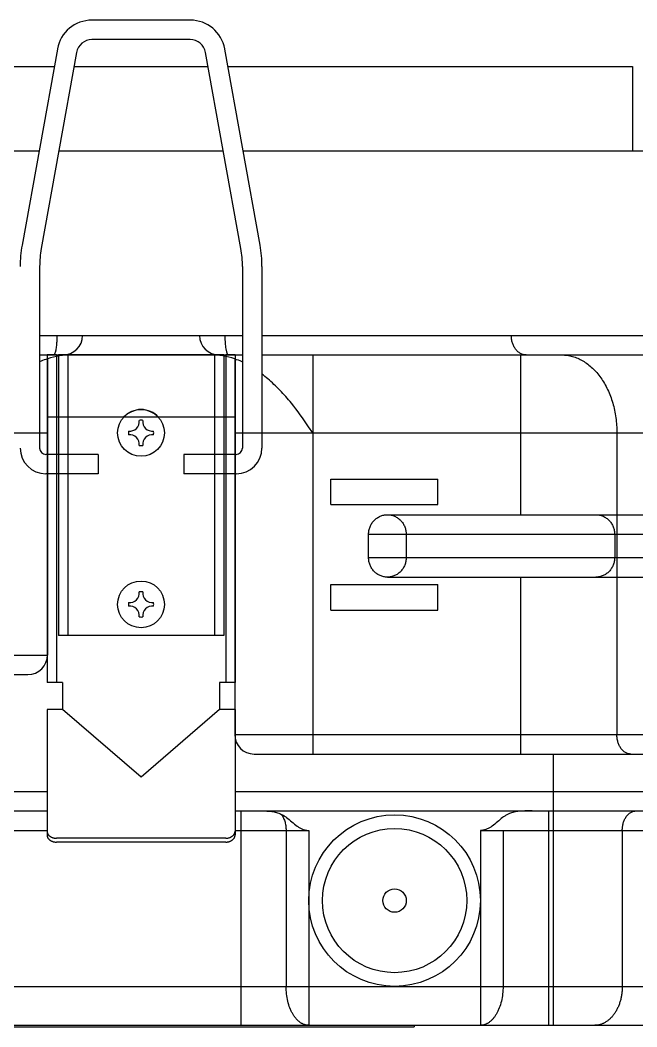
# Model space of a CAD drawing. Header units: millimetres. Extents: x -139278 to 641613, y -260926 to 217780.
# Drawn here: x 47759.3 to 47917.7, y 13265.7 to 13524.3 of the extents above; entities that cross this region are included whole.
import ezdxf

# ---------------------------------------------------------------- set-up
doc = ezdxf.new("R2010")
doc.units = ezdxf.units.MM

msp = doc.modelspace()

# ---------------------------------------------------------------- linework, layer by layer
for p, q in [((47802.998, 13524.319), (47777.766, 13524.319)), ((47802.998, 13519.313), (47777.766, 13519.313)), ((47768.897, 13516.903), (47759.833, 13466.515)), ((47820.931, 13466.515), (47811.867, 13516.903)), ((47773.824, 13516.017), (47764.76, 13465.628)), ((47816.003, 13465.628), (47806.94, 13516.017)), ((47664.223, 13512.395), (47768.086, 13512.395)), ((47773.173, 13512.395), (47807.591, 13512.395)), ((47812.678, 13512.395), (47916.541, 13512.395)), ((47916.541, 13512.395), (47916.541, 13490.768)), ((47664.223, 13490.768), (47764.196, 13490.768)), ((47769.282, 13490.768), (47811.481, 13490.768)), ((47816.568, 13490.768), (47916.541, 13490.768)), ((47916.541, 13490.768), (48006.054, 13490.768)), ((47764.349, 13461.02), (47764.349, 13414.372)), ((47816.415, 13461.02), (47816.415, 13414.372)), ((47821.421, 13461.02), (47821.421, 13414.372)), ((47764.349, 13443.308), (47816.415, 13443.308)), ((47768.713, 13441.374), (47768.687, 13441.052)), ((47768.734, 13441.696), (47768.713, 13441.374)), ((47768.75, 13442.018), (47768.734, 13441.696)), ((47768.772, 13442.663), (47768.75, 13442.018)), ((47768.779, 13443.308), (47768.772, 13442.663)), ((47811.987, 13442.923), (47811.984, 13443.308)), ((47811.994, 13442.538), (47811.987, 13442.923)), ((47812.008, 13442.153), (47811.994, 13442.538)), ((47812.026, 13441.768), (47812.008, 13442.153)), ((47812.051, 13441.383), (47812.026, 13441.768)), ((47812.081, 13440.999), (47812.051, 13441.383)), ((47821.421, 13443.308), (48016.066, 13443.308)), ((47885.438, 13443.063), (47885.433, 13443.308)), ((47885.451, 13442.817), (47885.438, 13443.063)), ((47885.474, 13442.574), (47885.451, 13442.817)), ((47885.506, 13442.331), (47885.474, 13442.574)), ((47885.546, 13442.092), (47885.506, 13442.331)), ((47885.596, 13441.855), (47885.546, 13442.092)), ((47885.654, 13441.622), (47885.596, 13441.855)), ((47885.72, 13441.392), (47885.654, 13441.622)), ((47885.795, 13441.168), (47885.72, 13441.392)), ((47768.278, 13438.755), (47768.236, 13438.65)), ((47768.347, 13438.959), (47768.278, 13438.755)), ((47768.399, 13439.148), (47768.347, 13438.959)), ((47768.44, 13439.321), (47768.399, 13439.148)), ((47768.476, 13439.488), (47768.44, 13439.321)), ((47768.527, 13439.759), (47768.476, 13439.488)), ((47768.579, 13440.09), (47768.527, 13439.759)), ((47768.621, 13440.41), (47768.579, 13440.09)), ((47768.657, 13440.731), (47768.621, 13440.41)), ((47768.687, 13441.052), (47768.657, 13440.731)), ((47812.119, 13440.616), (47812.081, 13440.999)), ((47812.165, 13440.233), (47812.119, 13440.616)), ((47812.221, 13439.852), (47812.165, 13440.233)), ((47812.291, 13439.473), (47812.221, 13439.852)), ((47812.312, 13439.371), (47812.291, 13439.473)), ((47812.362, 13439.158), (47812.312, 13439.371)), ((47812.419, 13438.953), (47812.362, 13439.158)), ((47812.455, 13438.841), (47812.419, 13438.953)), ((47812.501, 13438.715), (47812.455, 13438.841)), ((47812.56, 13438.579), (47812.501, 13438.715)), ((47885.879, 13440.948), (47885.795, 13441.168)), ((47885.97, 13440.734), (47885.879, 13440.948)), ((47886.069, 13440.527), (47885.97, 13440.734)), ((47886.176, 13440.326), (47886.069, 13440.527)), ((47886.289, 13440.132), (47886.176, 13440.326)), ((47886.41, 13439.946), (47886.289, 13440.132)), ((47886.538, 13439.768), (47886.41, 13439.946)), ((47886.672, 13439.599), (47886.538, 13439.768)), ((47886.812, 13439.438), (47886.672, 13439.599)), ((47886.958, 13439.287), (47886.812, 13439.438)), ((47887.11, 13439.146), (47886.958, 13439.287)), ((47887.266, 13439.014), (47887.11, 13439.146)), ((47887.427, 13438.893), (47887.266, 13439.014)), ((47887.592, 13438.783), (47887.427, 13438.893)), ((47887.762, 13438.683), (47887.592, 13438.783)), ((47887.934, 13438.594), (47887.762, 13438.683)), ((47764.349, 13438.302), (47816.415, 13438.302)), ((47764.72, 13436.704), (47764.349, 13436.541)), ((47765.056, 13436.843), (47764.72, 13436.704)), ((47765.491, 13437.013), (47765.056, 13436.843)), ((47765.937, 13437.175), (47765.491, 13437.013)), ((47766.352, 13437.315), (47765.937, 13437.175)), ((47768.655, 13438.302), (47766.251, 13438.302)), ((47766.251, 13438.302), (47766.251, 13354.196)), ((47766.352, 13437.315), (47766.352, 13361.205)), ((47767.963, 13438.307), (47767.922, 13438.302)), ((47768.001, 13438.323), (47767.963, 13438.307)), ((47768.037, 13438.347), (47768.001, 13438.323)), ((47768.071, 13438.378), (47768.037, 13438.347)), ((47768.103, 13438.414), (47768.071, 13438.378)), ((47768.133, 13438.456), (47768.103, 13438.414)), ((47768.188, 13438.549), (47768.133, 13438.456)), ((47768.236, 13438.65), (47768.188, 13438.549)), ((47768.655, 13438.302), (47768.655, 13422.282)), ((47811.609, 13438.302), (47769.155, 13438.302)), ((47769.155, 13438.302), (47769.155, 13422.282)), ((47771.558, 13438.302), (47771.558, 13422.282)), ((47809.206, 13438.302), (47809.206, 13422.282)), ((47811.609, 13438.302), (47811.609, 13422.282)), ((47812.109, 13438.302), (47812.109, 13422.282)), ((47814.512, 13438.302), (47812.109, 13438.302)), ((47812.596, 13438.512), (47812.56, 13438.579)), ((47812.636, 13438.448), (47812.596, 13438.512)), ((47812.68, 13438.391), (47812.636, 13438.448)), ((47812.729, 13438.345), (47812.68, 13438.391)), ((47812.756, 13438.327), (47812.729, 13438.345)), ((47812.783, 13438.314), (47812.756, 13438.327)), ((47812.812, 13438.305), (47812.783, 13438.314)), ((47812.842, 13438.302), (47812.812, 13438.305)), ((47814.412, 13437.315), (47814.412, 13340.779)), ((47814.412, 13437.315), (47814.827, 13437.175)), ((47814.512, 13438.302), (47814.512, 13354.196)), ((47814.827, 13437.175), (47815.272, 13437.013)), ((47815.272, 13437.013), (47815.708, 13436.843)), ((47815.708, 13436.843), (47816.044, 13436.704)), ((47816.044, 13436.704), (47816.415, 13436.541)), ((47821.421, 13438.302), (48028.682, 13438.302)), ((47834.437, 13438.302), (47834.437, 13335.773)), ((47887.754, 13438.302), (47887.754, 13397.25)), ((47888.11, 13438.517), (47887.934, 13438.594)), ((47888.289, 13438.452), (47888.11, 13438.517)), ((47888.469, 13438.398), (47888.289, 13438.452)), ((47888.652, 13438.356), (47888.469, 13438.398)), ((47888.835, 13438.326), (47888.652, 13438.356)), ((47889.02, 13438.308), (47888.835, 13438.326)), ((47889.205, 13438.302), (47889.02, 13438.308)), ((47898.374, 13438.302), (47898.721, 13438.296)), ((47898.721, 13438.296), (47899.068, 13438.278)), ((47899.068, 13438.278), (47899.415, 13438.248)), ((47899.415, 13438.248), (47899.762, 13438.205)), ((47899.762, 13438.205), (47900.107, 13438.151)), ((47900.107, 13438.151), (47900.451, 13438.085)), ((47900.451, 13438.085), (47900.794, 13438.007)), ((47900.794, 13438.007), (47901.136, 13437.917)), ((47901.136, 13437.917), (47901.476, 13437.815)), ((47901.476, 13437.815), (47901.814, 13437.702)), ((47901.814, 13437.702), (47902.15, 13437.576)), ((47902.15, 13437.576), (47902.484, 13437.44)), ((47902.484, 13437.44), (47902.815, 13437.291)), ((47902.815, 13437.291), (47903.144, 13437.131)), ((47903.144, 13437.131), (47903.47, 13436.96)), ((47903.47, 13436.96), (47903.792, 13436.778)), ((47903.792, 13436.778), (47904.112, 13436.584)), ((47904.112, 13436.584), (47904.428, 13436.379)), ((47904.428, 13436.379), (47904.74, 13436.164)), ((47904.74, 13436.164), (47905.049, 13435.937)), ((47905.049, 13435.937), (47905.353, 13435.7)), ((47905.353, 13435.7), (47905.653, 13435.453)), ((47905.653, 13435.453), (47905.949, 13435.195)), ((47905.949, 13435.195), (47906.24, 13434.927)), ((47906.24, 13434.927), (47906.527, 13434.649)), ((47906.527, 13434.649), (47906.809, 13434.361)), ((47906.809, 13434.361), (47907.085, 13434.063)), ((47907.085, 13434.063), (47907.357, 13433.756)), ((47907.357, 13433.756), (47907.623, 13433.44)), ((47821.797, 13433.088), (47821.421, 13433.387)), ((47822.177, 13432.78), (47821.797, 13433.088)), ((47822.559, 13432.464), (47822.177, 13432.78)), ((47822.943, 13432.138), (47822.559, 13432.464)), ((47823.328, 13431.804), (47822.943, 13432.138)), ((47823.715, 13431.461), (47823.328, 13431.804)), ((47824.101, 13431.11), (47823.715, 13431.461)), ((47824.488, 13430.75), (47824.101, 13431.11)), ((47907.623, 13433.44), (47907.883, 13433.114)), ((47907.883, 13433.114), (47908.137, 13432.78)), ((47908.137, 13432.78), (47908.386, 13432.437)), ((47908.386, 13432.437), (47908.629, 13432.085)), ((47908.629, 13432.085), (47908.865, 13431.725)), ((47908.865, 13431.725), (47909.096, 13431.357)), ((47909.096, 13431.357), (47909.319, 13430.98)), ((47909.319, 13430.98), (47909.537, 13430.597)), ((47824.875, 13430.383), (47824.488, 13430.75)), ((47825.26, 13430.008), (47824.875, 13430.383)), ((47825.644, 13429.625), (47825.26, 13430.008)), ((47826.026, 13429.235), (47825.644, 13429.625)), ((47826.407, 13428.837), (47826.026, 13429.235)), ((47826.784, 13428.433), (47826.407, 13428.837)), ((47827.159, 13428.023), (47826.784, 13428.433)), ((47909.537, 13430.597), (47909.747, 13430.206)), ((47909.747, 13430.206), (47909.951, 13429.807)), ((47909.951, 13429.807), (47910.147, 13429.402)), ((47910.147, 13429.402), (47910.337, 13428.99)), ((47910.337, 13428.99), (47910.519, 13428.572)), ((47910.519, 13428.572), (47910.694, 13428.147)), ((47827.531, 13427.606), (47827.159, 13428.023)), ((47827.9, 13427.184), (47827.531, 13427.606)), ((47828.266, 13426.756), (47827.9, 13427.184)), ((47828.628, 13426.323), (47828.266, 13426.756)), ((47828.986, 13425.885), (47828.628, 13426.323)), ((47829.564, 13425.16), (47828.986, 13425.885)), ((47910.694, 13428.147), (47910.862, 13427.716)), ((47910.862, 13427.716), (47911.022, 13427.28)), ((47911.022, 13427.28), (47911.174, 13426.838)), ((47911.174, 13426.838), (47911.319, 13426.392)), ((47911.319, 13426.392), (47911.456, 13425.94)), ((47911.456, 13425.94), (47911.585, 13425.484)), ((47830.133, 13424.423), (47829.564, 13425.16)), ((47830.693, 13423.677), (47830.133, 13424.423)), ((47831.245, 13422.921), (47830.693, 13423.677)), ((47911.585, 13425.484), (47911.706, 13425.023)), ((47911.706, 13425.023), (47911.819, 13424.558)), ((47911.819, 13424.558), (47911.924, 13424.09)), ((47911.924, 13424.09), (47912.021, 13423.618)), ((47912.021, 13423.618), (47912.109, 13423.142)), ((47814.512, 13422.282), (47766.251, 13422.282)), ((47768.655, 13422.282), (47768.655, 13354.196)), ((47769.155, 13422.282), (47769.155, 13366.211)), ((47771.558, 13422.282), (47771.558, 13366.211)), ((47809.206, 13422.282), (47809.206, 13366.211)), ((47811.609, 13422.282), (47811.609, 13366.211)), ((47812.109, 13422.282), (47812.109, 13354.196)), ((47831.789, 13422.159), (47831.245, 13422.921)), ((47832.327, 13421.39), (47831.789, 13422.159)), ((47832.86, 13420.616), (47832.327, 13421.39)), ((47833.388, 13419.838), (47832.86, 13420.616)), ((47912.109, 13423.142), (47912.19, 13422.664)), ((47912.19, 13422.664), (47912.262, 13422.183)), ((47912.262, 13422.183), (47912.325, 13421.7)), ((47912.325, 13421.7), (47912.38, 13421.215)), ((47912.38, 13421.215), (47912.427, 13420.728)), ((47912.427, 13420.728), (47912.465, 13420.239)), ((47552.081, 13418.277), (47766.352, 13418.277)), ((47814.412, 13418.277), (48028.682, 13418.277)), ((47834.437, 13418.277), (47833.388, 13419.838)), ((47912.465, 13420.239), (47912.495, 13419.75)), ((47912.495, 13419.75), (47912.517, 13419.259)), ((47912.517, 13419.259), (47912.529, 13418.768)), ((47912.529, 13418.768), (47912.534, 13418.277)), ((47912.534, 13418.277), (47912.534, 13340.779)), ((47766.251, 13412.77), (47765.951, 13412.77)), ((47779.368, 13412.77), (47766.251, 13412.77)), ((47779.368, 13412.77), (47779.368, 13407.763)), ((47814.512, 13412.77), (47801.396, 13412.77)), ((47801.396, 13412.77), (47801.396, 13407.763)), ((47814.813, 13412.77), (47814.512, 13412.77)), ((47766.251, 13407.763), (47765.951, 13407.763)), ((47779.368, 13407.763), (47766.251, 13407.763)), ((47814.512, 13407.763), (47801.396, 13407.763)), ((47814.813, 13407.763), (47814.512, 13407.763)), ((47839.096, 13406.432), (47866.559, 13406.432)), ((47839.096, 13399.86), (47839.096, 13406.432)), ((47866.559, 13399.86), (47866.559, 13406.432)), ((47839.096, 13399.86), (47866.559, 13399.86)), ((47849.359, 13394.604), (47849.476, 13394.818)), ((47849.476, 13394.818), (47849.603, 13395.025)), ((47849.603, 13395.025), (47849.739, 13395.226)), ((47849.739, 13395.226), (47849.885, 13395.42)), ((47849.885, 13395.42), (47850.04, 13395.606)), ((47850.04, 13395.606), (47850.203, 13395.784)), ((47850.203, 13395.784), (47850.375, 13395.953)), ((47850.375, 13395.953), (47850.554, 13396.114)), ((47850.554, 13396.114), (47850.741, 13396.265)), ((47850.741, 13396.265), (47850.934, 13396.406)), ((47850.934, 13396.406), (47851.135, 13396.538)), ((47851.135, 13396.538), (47851.341, 13396.659)), ((47851.341, 13396.659), (47851.552, 13396.769)), ((47851.552, 13396.769), (47851.769, 13396.869)), ((47851.769, 13396.869), (47851.99, 13396.957)), ((47851.99, 13396.957), (47852.215, 13397.035)), ((47852.215, 13397.035), (47852.443, 13397.1)), ((47852.443, 13397.1), (47852.674, 13397.154)), ((47852.674, 13397.154), (47852.908, 13397.196)), ((47852.908, 13397.196), (47853.143, 13397.226)), ((47852.954, 13397.25), (48082.188, 13397.25)), ((47853.143, 13397.226), (47853.379, 13397.244)), ((47853.379, 13397.244), (47853.616, 13397.25)), ((47853.616, 13397.25), (47853.853, 13397.244)), ((47853.853, 13397.244), (47854.089, 13397.226)), ((47854.089, 13397.226), (47854.324, 13397.196)), ((47854.324, 13397.196), (47854.557, 13397.154)), ((47854.557, 13397.154), (47854.789, 13397.1)), ((47854.789, 13397.1), (47855.017, 13397.035)), ((47855.017, 13397.035), (47855.242, 13396.957)), ((47855.242, 13396.957), (47855.463, 13396.869)), ((47855.463, 13396.869), (47855.679, 13396.769)), ((47855.679, 13396.769), (47855.891, 13396.659)), ((47855.891, 13396.659), (47856.097, 13396.538)), ((47856.097, 13396.538), (47856.297, 13396.406)), ((47856.297, 13396.406), (47856.491, 13396.265)), ((47856.491, 13396.265), (47856.678, 13396.114)), ((47856.678, 13396.114), (47856.857, 13395.953)), ((47856.857, 13395.953), (47857.029, 13395.784)), ((47857.029, 13395.784), (47857.192, 13395.606)), ((47857.192, 13395.606), (47857.347, 13395.42)), ((47857.347, 13395.42), (47857.492, 13395.226)), ((47857.492, 13395.226), (47857.629, 13395.025)), ((47857.629, 13395.025), (47857.756, 13394.818)), ((47857.756, 13394.818), (47857.872, 13394.604)), ((47907.135, 13397.25), (47907.371, 13397.244)), ((47907.371, 13397.244), (47907.608, 13397.226)), ((47907.608, 13397.226), (47907.843, 13397.196)), ((47907.843, 13397.196), (47908.076, 13397.154)), ((47908.076, 13397.154), (47908.307, 13397.1)), ((47908.307, 13397.1), (47908.536, 13397.035)), ((47908.536, 13397.035), (47908.761, 13396.957)), ((47908.761, 13396.957), (47908.982, 13396.869)), ((47908.982, 13396.869), (47909.198, 13396.769)), ((47909.198, 13396.769), (47909.41, 13396.659)), ((47909.41, 13396.659), (47909.616, 13396.538)), ((47909.616, 13396.538), (47909.816, 13396.406)), ((47909.816, 13396.406), (47910.01, 13396.265)), ((47910.01, 13396.265), (47910.196, 13396.114)), ((47910.196, 13396.114), (47910.376, 13395.953)), ((47910.376, 13395.953), (47910.547, 13395.784)), ((47910.547, 13395.784), (47910.711, 13395.606)), ((47910.711, 13395.606), (47910.865, 13395.42)), ((47910.865, 13395.42), (47911.011, 13395.226)), ((47911.011, 13395.226), (47911.148, 13395.025)), ((47911.148, 13395.025), (47911.274, 13394.818)), ((47911.274, 13394.818), (47911.391, 13394.604)), ((47848.789, 13392.244), (47848.795, 13392.489)), ((47848.789, 13392.244), (48087.194, 13392.244)), ((47848.789, 13386.236), (47848.789, 13392.244)), ((47848.795, 13392.489), (47848.813, 13392.734)), ((47848.813, 13392.734), (47848.842, 13392.978)), ((47848.842, 13392.978), (47848.882, 13393.22)), ((47848.882, 13393.22), (47848.934, 13393.46)), ((47848.934, 13393.46), (47848.997, 13393.697)), ((47848.997, 13393.697), (47849.072, 13393.93)), ((47849.072, 13393.93), (47849.157, 13394.16)), ((47849.157, 13394.16), (47849.253, 13394.384)), ((47849.253, 13394.384), (47849.359, 13394.604)), ((47857.872, 13394.604), (47857.979, 13394.384)), ((47857.979, 13394.384), (47858.075, 13394.16)), ((47858.075, 13394.16), (47858.16, 13393.93)), ((47858.16, 13393.93), (47858.234, 13393.697)), ((47858.234, 13393.697), (47858.298, 13393.46)), ((47858.298, 13393.46), (47858.349, 13393.22)), ((47858.349, 13393.22), (47858.39, 13392.978)), ((47858.39, 13392.978), (47858.419, 13392.734)), ((47858.419, 13392.734), (47858.436, 13392.489)), ((47858.436, 13392.489), (47858.442, 13392.244)), ((47858.442, 13392.244), (47858.442, 13386.236)), ((47911.391, 13394.604), (47911.498, 13394.384)), ((47911.498, 13394.384), (47911.594, 13394.16)), ((47911.594, 13394.16), (47911.679, 13393.93)), ((47911.679, 13393.93), (47911.753, 13393.697)), ((47911.753, 13393.697), (47911.816, 13393.46)), ((47911.816, 13393.46), (47911.868, 13393.22)), ((47911.868, 13393.22), (47911.909, 13392.978)), ((47911.909, 13392.978), (47911.938, 13392.734)), ((47911.938, 13392.734), (47911.955, 13392.489)), ((47911.955, 13392.489), (47911.961, 13392.244)), ((47911.961, 13392.244), (47911.961, 13386.236)), ((47848.789, 13386.236), (48087.194, 13386.236)), ((47848.795, 13385.991), (47848.789, 13386.236)), ((47848.813, 13385.745), (47848.795, 13385.991)), ((47848.842, 13385.502), (47848.813, 13385.745)), ((47848.882, 13385.26), (47848.842, 13385.502)), ((47848.934, 13385.02), (47848.882, 13385.26)), ((47848.997, 13384.783), (47848.934, 13385.02)), ((47849.072, 13384.55), (47848.997, 13384.783)), ((47849.157, 13384.32), (47849.072, 13384.55)), ((47858.16, 13384.55), (47858.075, 13384.32)), ((47858.234, 13384.783), (47858.16, 13384.55)), ((47858.298, 13385.02), (47858.234, 13384.783)), ((47858.349, 13385.26), (47858.298, 13385.02)), ((47858.39, 13385.502), (47858.349, 13385.26)), ((47858.419, 13385.745), (47858.39, 13385.502)), ((47858.436, 13385.991), (47858.419, 13385.745)), ((47858.442, 13386.236), (47858.436, 13385.991)), ((47911.679, 13384.55), (47911.594, 13384.32)), ((47911.753, 13384.783), (47911.679, 13384.55)), ((47911.816, 13385.02), (47911.753, 13384.783)), ((47911.868, 13385.26), (47911.816, 13385.02)), ((47911.909, 13385.502), (47911.868, 13385.26)), ((47911.938, 13385.745), (47911.909, 13385.502)), ((47911.955, 13385.991), (47911.938, 13385.745)), ((47911.961, 13386.236), (47911.955, 13385.991)), ((47849.253, 13384.096), (47849.157, 13384.32)), ((47849.359, 13383.876), (47849.253, 13384.096)), ((47849.476, 13383.662), (47849.359, 13383.876)), ((47849.603, 13383.455), (47849.476, 13383.662)), ((47849.739, 13383.254), (47849.603, 13383.455)), ((47849.885, 13383.06), (47849.739, 13383.254)), ((47850.04, 13382.874), (47849.885, 13383.06)), ((47850.203, 13382.696), (47850.04, 13382.874)), ((47850.375, 13382.527), (47850.203, 13382.696)), ((47850.554, 13382.366), (47850.375, 13382.527)), ((47850.741, 13382.215), (47850.554, 13382.366)), ((47850.934, 13382.074), (47850.741, 13382.215)), ((47851.135, 13381.942), (47850.934, 13382.074)), ((47851.341, 13381.821), (47851.135, 13381.942)), ((47851.552, 13381.711), (47851.341, 13381.821)), ((47855.891, 13381.821), (47855.679, 13381.711)), ((47856.097, 13381.942), (47855.891, 13381.821)), ((47856.297, 13382.074), (47856.097, 13381.942)), ((47856.491, 13382.215), (47856.297, 13382.074)), ((47856.678, 13382.366), (47856.491, 13382.215)), ((47856.857, 13382.527), (47856.678, 13382.366)), ((47857.029, 13382.696), (47856.857, 13382.527)), ((47857.192, 13382.874), (47857.029, 13382.696)), ((47857.347, 13383.06), (47857.192, 13382.874)), ((47857.492, 13383.254), (47857.347, 13383.06)), ((47857.629, 13383.455), (47857.492, 13383.254)), ((47857.756, 13383.662), (47857.629, 13383.455)), ((47857.872, 13383.876), (47857.756, 13383.662)), ((47857.979, 13384.096), (47857.872, 13383.876)), ((47858.075, 13384.32), (47857.979, 13384.096)), ((47909.41, 13381.821), (47909.198, 13381.711)), ((47909.616, 13381.942), (47909.41, 13381.821)), ((47909.816, 13382.074), (47909.616, 13381.942)), ((47910.01, 13382.215), (47909.816, 13382.074)), ((47910.196, 13382.366), (47910.01, 13382.215)), ((47910.376, 13382.527), (47910.196, 13382.366)), ((47910.547, 13382.696), (47910.376, 13382.527)), ((47910.711, 13382.874), (47910.547, 13382.696)), ((47910.865, 13383.06), (47910.711, 13382.874)), ((47911.011, 13383.254), (47910.865, 13383.06)), ((47911.148, 13383.455), (47911.011, 13383.254)), ((47911.274, 13383.662), (47911.148, 13383.455)), ((47911.391, 13383.876), (47911.274, 13383.662)), ((47911.498, 13384.096), (47911.391, 13383.876)), ((47911.594, 13384.32), (47911.498, 13384.096)), ((47839.096, 13379.288), (47866.559, 13379.288)), ((47839.096, 13372.716), (47839.096, 13379.288)), ((47851.769, 13381.611), (47851.552, 13381.711)), ((47851.99, 13381.523), (47851.769, 13381.611)), ((47852.215, 13381.445), (47851.99, 13381.523)), ((47852.443, 13381.38), (47852.215, 13381.445)), ((47852.674, 13381.326), (47852.443, 13381.38)), ((47852.908, 13381.284), (47852.674, 13381.326)), ((47853.143, 13381.254), (47852.908, 13381.284)), ((47853.379, 13381.236), (47853.143, 13381.254)), ((47853.616, 13381.23), (47853.379, 13381.236)), ((47853.853, 13381.236), (47853.616, 13381.23)), ((47853.616, 13381.23), (48082.188, 13381.23)), ((47854.089, 13381.254), (47853.853, 13381.236)), ((47854.324, 13381.284), (47854.089, 13381.254)), ((47854.557, 13381.326), (47854.324, 13381.284)), ((47854.789, 13381.38), (47854.557, 13381.326)), ((47855.017, 13381.445), (47854.789, 13381.38)), ((47855.242, 13381.523), (47855.017, 13381.445)), ((47855.463, 13381.611), (47855.242, 13381.523)), ((47855.679, 13381.711), (47855.463, 13381.611)), ((47866.559, 13372.716), (47866.559, 13379.288)), ((47887.754, 13381.23), (47887.754, 13335.773)), ((47907.371, 13381.236), (47907.135, 13381.23)), ((47907.608, 13381.254), (47907.371, 13381.236)), ((47907.843, 13381.284), (47907.608, 13381.254)), ((47908.076, 13381.326), (47907.843, 13381.284)), ((47908.307, 13381.38), (47908.076, 13381.326)), ((47908.536, 13381.445), (47908.307, 13381.38)), ((47908.761, 13381.523), (47908.536, 13381.445)), ((47908.982, 13381.611), (47908.761, 13381.523)), ((47909.198, 13381.711), (47908.982, 13381.611)), ((47839.096, 13372.716), (47866.559, 13372.716)), ((47811.609, 13366.211), (47769.155, 13366.211)), ((47668.23, 13361.205), (47766.352, 13361.205)), ((47681.941, 13356.198), (47761.345, 13356.198)), ((47770.257, 13354.196), (47766.251, 13354.196)), ((47770.257, 13354.196), (47770.257, 13347.187)), ((47810.507, 13354.196), (47810.507, 13347.187)), ((47814.512, 13354.196), (47810.507, 13354.196)), ((47766.251, 13347.187), (47766.251, 13314.978)), ((47770.257, 13347.187), (47766.251, 13347.187)), ((47790.382, 13329.84), (47770.257, 13347.187)), ((47810.507, 13347.187), (47790.382, 13329.84)), ((47814.512, 13347.187), (47810.507, 13347.187)), ((47814.512, 13347.187), (47814.512, 13314.978)), ((47814.412, 13340.779), (47970.216, 13340.779)), ((47912.538, 13340.533), (47912.534, 13340.779)), ((47912.551, 13340.288), (47912.538, 13340.533)), ((47912.572, 13340.044), (47912.551, 13340.288)), ((47912.602, 13339.802), (47912.572, 13340.044)), ((47912.64, 13339.562), (47912.602, 13339.802)), ((47912.686, 13339.326), (47912.64, 13339.562)), ((47912.741, 13339.092), (47912.686, 13339.326)), ((47912.803, 13338.863), (47912.741, 13339.092)), ((47912.873, 13338.638), (47912.803, 13338.863)), ((47912.952, 13338.419), (47912.873, 13338.638)), ((47913.037, 13338.205), (47912.952, 13338.419)), ((47913.13, 13337.998), (47913.037, 13338.205)), ((47913.23, 13337.797), (47913.13, 13337.998)), ((47913.337, 13337.603), (47913.23, 13337.797)), ((47819.419, 13335.773), (47960.863, 13335.773)), ((47896.214, 13335.773), (47896.214, 13326.16)), ((47913.451, 13337.417), (47913.337, 13337.603)), ((47913.57, 13337.239), (47913.451, 13337.417)), ((47913.696, 13337.069), (47913.57, 13337.239)), ((47913.828, 13336.909), (47913.696, 13337.069)), ((47913.965, 13336.758), (47913.828, 13336.909)), ((47914.107, 13336.616), (47913.965, 13336.758)), ((47914.254, 13336.485), (47914.107, 13336.616)), ((47914.405, 13336.364), (47914.254, 13336.485)), ((47914.56, 13336.253), (47914.405, 13336.364)), ((47914.719, 13336.154), (47914.56, 13336.253)), ((47914.881, 13336.065), (47914.719, 13336.154)), ((47915.046, 13335.988), (47914.881, 13336.065)), ((47915.213, 13335.923), (47915.046, 13335.988)), ((47915.383, 13335.869), (47915.213, 13335.923)), ((47915.554, 13335.827), (47915.383, 13335.869)), ((47915.727, 13335.797), (47915.554, 13335.827)), ((47915.9, 13335.779), (47915.727, 13335.797)), ((47916.074, 13335.773), (47915.9, 13335.779)), ((47552.081, 13326.16), (47766.251, 13326.16)), ((47814.512, 13326.16), (48028.682, 13326.16)), ((47896.214, 13326.16), (47896.214, 13321.154)), ((47620.541, 13321.154), (47766.251, 13321.154)), ((47814.512, 13321.154), (47960.379, 13321.154)), ((47815.96, 13321.154), (47815.96, 13266.085)), ((47820.166, 13321.154), (47821.417, 13321.153)), ((47821.417, 13321.153), (47822.047, 13321.146)), ((47822.047, 13321.146), (47822.677, 13321.127)), ((47822.677, 13321.127), (47822.991, 13321.111)), ((47822.991, 13321.111), (47823.303, 13321.089)), ((47823.303, 13321.089), (47823.614, 13321.061)), ((47823.614, 13321.061), (47823.923, 13321.024)), ((47823.923, 13321.024), (47824.229, 13320.979)), ((47824.229, 13320.979), (47824.533, 13320.925)), ((47824.533, 13320.925), (47824.833, 13320.86)), ((47824.833, 13320.86), (47825.129, 13320.784)), ((47825.129, 13320.784), (47825.422, 13320.696)), ((47825.422, 13320.696), (47825.71, 13320.596)), ((47825.71, 13320.596), (47825.994, 13320.483)), ((47825.994, 13320.483), (47826.274, 13320.358)), ((47826.274, 13320.358), (47826.461, 13320.266)), ((47826.274, 13320.358), (47826.424, 13320.181)), ((47826.424, 13320.181), (47826.567, 13319.988)), ((47826.461, 13320.266), (47826.647, 13320.169)), ((47826.567, 13319.988), (47826.703, 13319.78)), ((47826.647, 13320.169), (47826.83, 13320.065)), ((47826.703, 13319.78), (47826.831, 13319.558)), ((47826.83, 13320.065), (47827.012, 13319.957)), ((47827.012, 13319.957), (47827.191, 13319.844)), ((47827.191, 13319.844), (47827.369, 13319.725)), ((47827.369, 13319.725), (47827.545, 13319.603)), ((47883.559, 13319.725), (47883.383, 13319.603)), ((47883.737, 13319.844), (47883.559, 13319.725)), ((47883.916, 13319.957), (47883.737, 13319.844)), ((47884.098, 13320.065), (47883.916, 13319.957)), ((47884.281, 13320.169), (47884.098, 13320.065)), ((47884.467, 13320.266), (47884.281, 13320.169)), ((47884.654, 13320.358), (47884.467, 13320.266)), ((47884.934, 13320.483), (47884.654, 13320.358)), ((47885.218, 13320.596), (47884.934, 13320.483)), ((47885.506, 13320.696), (47885.218, 13320.596)), ((47885.799, 13320.784), (47885.506, 13320.696)), ((47886.095, 13320.86), (47885.799, 13320.784)), ((47886.395, 13320.925), (47886.095, 13320.86)), ((47886.699, 13320.979), (47886.395, 13320.925)), ((47887.005, 13321.024), (47886.699, 13320.979)), ((47887.314, 13321.061), (47887.005, 13321.024)), ((47887.625, 13321.089), (47887.314, 13321.061)), ((47887.937, 13321.111), (47887.625, 13321.089)), ((47888.251, 13321.127), (47887.937, 13321.111)), ((47888.881, 13321.146), (47888.251, 13321.127)), ((47889.511, 13321.153), (47888.881, 13321.146)), ((47890.762, 13321.154), (47889.511, 13321.153)), ((47894.968, 13321.154), (47894.968, 13266.085)), ((47896.214, 13321.154), (47896.214, 13266.085)), ((47914.951, 13319.688), (47915.077, 13319.857)), ((47915.077, 13319.857), (47915.208, 13320.018)), ((47915.208, 13320.018), (47915.345, 13320.169)), ((47915.345, 13320.169), (47915.488, 13320.31)), ((47915.488, 13320.31), (47915.634, 13320.442)), ((47915.634, 13320.442), (47915.785, 13320.563)), ((47915.785, 13320.563), (47915.941, 13320.673)), ((47915.941, 13320.673), (47916.1, 13320.773)), ((47916.1, 13320.773), (47916.262, 13320.861)), ((47916.262, 13320.861), (47916.427, 13320.939)), ((47916.427, 13320.939), (47916.594, 13321.004)), ((47916.594, 13321.004), (47916.764, 13321.058)), ((47916.764, 13321.058), (47916.935, 13321.1)), ((47916.935, 13321.1), (47917.107, 13321.13)), ((47917.107, 13321.13), (47917.281, 13321.148)), ((47917.281, 13321.148), (47917.454, 13321.154)), ((47826.831, 13319.558), (47826.95, 13319.323)), ((47826.95, 13319.323), (47827.061, 13319.075)), ((47827.061, 13319.075), (47827.163, 13318.816)), ((47827.163, 13318.816), (47827.255, 13318.546)), ((47827.255, 13318.546), (47827.337, 13318.267)), ((47827.337, 13318.267), (47827.409, 13317.98)), ((47827.409, 13317.98), (47827.47, 13317.686)), ((47827.47, 13317.686), (47827.52, 13317.385)), ((47827.52, 13317.385), (47827.56, 13317.08)), ((47827.545, 13319.603), (47827.72, 13319.476)), ((47827.72, 13319.476), (47828.064, 13319.211)), ((47828.064, 13319.211), (47828.404, 13318.935)), ((47828.404, 13318.935), (47828.74, 13318.651)), ((47828.74, 13318.651), (47829.407, 13318.077)), ((47829.407, 13318.077), (47829.741, 13317.795)), ((47829.741, 13317.795), (47830.077, 13317.522)), ((47830.077, 13317.522), (47830.417, 13317.263)), ((47830.417, 13317.263), (47830.589, 13317.14)), ((47830.589, 13317.14), (47830.763, 13317.022)), ((47880.339, 13317.14), (47880.165, 13317.022)), ((47880.511, 13317.263), (47880.339, 13317.14)), ((47880.851, 13317.522), (47880.511, 13317.263)), ((47881.187, 13317.795), (47880.851, 13317.522)), ((47881.521, 13318.077), (47881.187, 13317.795)), ((47882.188, 13318.651), (47881.521, 13318.077)), ((47882.524, 13318.935), (47882.188, 13318.651)), ((47882.864, 13319.211), (47882.524, 13318.935)), ((47883.208, 13319.476), (47882.864, 13319.211)), ((47883.383, 13319.603), (47883.208, 13319.476)), ((47913.953, 13316.882), (47913.982, 13317.125)), ((47913.982, 13317.125), (47914.02, 13317.364)), ((47914.02, 13317.364), (47914.067, 13317.601)), ((47914.067, 13317.601), (47914.121, 13317.834)), ((47914.121, 13317.834), (47914.184, 13318.064)), ((47914.184, 13318.064), (47914.254, 13318.288)), ((47914.254, 13318.288), (47914.332, 13318.508)), ((47914.332, 13318.508), (47914.418, 13318.722)), ((47914.418, 13318.722), (47914.511, 13318.929)), ((47914.511, 13318.929), (47914.611, 13319.13)), ((47914.611, 13319.13), (47914.718, 13319.324)), ((47914.718, 13319.324), (47914.831, 13319.51)), ((47914.831, 13319.51), (47914.951, 13319.688)), ((47610.548, 13316.148), (47766.251, 13316.148)), ((47766.251, 13315.966), (47766.254, 13315.876)), ((47766.251, 13314.978), (47766.254, 13314.888)), ((47766.254, 13315.876), (47766.263, 13315.787)), ((47766.254, 13314.888), (47766.263, 13314.799)), ((47766.263, 13315.787), (47766.277, 13315.697)), ((47766.263, 13314.799), (47766.277, 13314.709)), ((47766.277, 13315.697), (47766.298, 13315.608)), ((47766.277, 13314.709), (47766.298, 13314.621)), ((47766.298, 13315.608), (47766.323, 13315.521)), ((47766.298, 13314.621), (47766.323, 13314.533)), ((47766.323, 13315.521), (47766.355, 13315.434)), ((47766.323, 13314.533), (47766.355, 13314.446)), ((47766.355, 13315.434), (47766.392, 13315.348)), ((47766.392, 13315.348), (47766.434, 13315.264)), ((47766.434, 13315.264), (47766.482, 13315.182)), ((47766.482, 13315.182), (47766.535, 13315.102)), ((47766.535, 13315.102), (47766.593, 13315.023)), ((47766.593, 13315.023), (47766.656, 13314.947)), ((47766.656, 13314.947), (47766.724, 13314.874)), ((47766.724, 13314.874), (47766.797, 13314.803)), ((47766.797, 13314.803), (47766.874, 13314.734)), ((47766.874, 13314.734), (47766.955, 13314.669)), ((47766.955, 13314.669), (47767.041, 13314.607)), ((47767.041, 13314.607), (47767.13, 13314.548)), ((47767.13, 13314.548), (47767.223, 13314.493)), ((47813.541, 13314.493), (47813.634, 13314.548)), ((47813.634, 13314.548), (47813.723, 13314.607)), ((47813.723, 13314.607), (47813.808, 13314.669)), ((47813.808, 13314.669), (47813.89, 13314.734)), ((47813.89, 13314.734), (47813.967, 13314.803)), ((47813.967, 13314.803), (47814.039, 13314.874)), ((47814.039, 13314.874), (47814.107, 13314.947)), ((47814.107, 13314.947), (47814.17, 13315.023)), ((47814.17, 13315.023), (47814.229, 13315.102)), ((47814.229, 13315.102), (47814.282, 13315.182)), ((47814.282, 13315.182), (47814.329, 13315.264)), ((47814.329, 13315.264), (47814.372, 13315.348)), ((47814.372, 13315.348), (47814.409, 13315.434)), ((47814.409, 13315.434), (47814.44, 13315.521)), ((47814.409, 13314.446), (47814.44, 13314.533)), ((47814.44, 13315.521), (47814.466, 13315.608)), ((47814.44, 13314.533), (47814.466, 13314.621)), ((47814.466, 13315.608), (47814.486, 13315.697)), ((47814.466, 13314.621), (47814.486, 13314.709)), ((47814.486, 13315.697), (47814.501, 13315.787)), ((47814.486, 13314.709), (47814.501, 13314.799)), ((47814.501, 13315.787), (47814.509, 13315.876)), ((47814.501, 13314.799), (47814.509, 13314.888)), ((47814.509, 13315.876), (47814.512, 13315.966)), ((47814.509, 13314.888), (47814.512, 13314.978)), ((47814.512, 13316.148), (47833.436, 13316.148)), ((47827.56, 13317.08), (47827.588, 13316.771)), ((47827.588, 13316.771), (47827.605, 13316.46)), ((47827.605, 13316.46), (47827.611, 13316.148)), ((47827.611, 13316.148), (47827.611, 13276.097)), ((47830.763, 13317.022), (47830.938, 13316.91)), ((47830.938, 13316.91), (47831.115, 13316.804)), ((47831.115, 13316.804), (47831.294, 13316.704)), ((47831.294, 13316.704), (47831.475, 13316.612)), ((47831.475, 13316.612), (47831.659, 13316.527)), ((47831.659, 13316.527), (47831.845, 13316.449)), ((47831.845, 13316.449), (47832.034, 13316.38)), ((47832.034, 13316.38), (47832.225, 13316.319)), ((47832.225, 13316.319), (47832.419, 13316.268)), ((47832.419, 13316.268), (47832.617, 13316.225)), ((47832.617, 13316.225), (47832.817, 13316.191)), ((47832.817, 13316.191), (47833.02, 13316.167)), ((47833.02, 13316.167), (47833.227, 13316.153)), ((47833.227, 13316.153), (47833.436, 13316.148)), ((47833.436, 13316.148), (47833.436, 13266.085)), ((47877.701, 13316.153), (47877.492, 13316.148)), ((47877.492, 13316.148), (47877.492, 13266.085)), ((47877.492, 13316.148), (47970.216, 13316.148)), ((47877.908, 13316.167), (47877.701, 13316.153)), ((47878.111, 13316.191), (47877.908, 13316.167)), ((47878.311, 13316.225), (47878.111, 13316.191)), ((47878.509, 13316.268), (47878.311, 13316.225)), ((47878.703, 13316.319), (47878.509, 13316.268)), ((47878.894, 13316.38), (47878.703, 13316.319)), ((47879.083, 13316.449), (47878.894, 13316.38)), ((47879.269, 13316.527), (47879.083, 13316.449)), ((47879.453, 13316.612), (47879.269, 13316.527)), ((47879.634, 13316.704), (47879.453, 13316.612)), ((47879.813, 13316.804), (47879.634, 13316.704)), ((47879.99, 13316.91), (47879.813, 13316.804)), ((47880.165, 13317.022), (47879.99, 13316.91)), ((47883.317, 13316.148), (47883.317, 13276.097)), ((47913.914, 13316.148), (47913.918, 13316.393)), ((47913.914, 13316.148), (47913.914, 13276.097)), ((47913.918, 13316.393), (47913.931, 13316.639)), ((47913.931, 13316.639), (47913.953, 13316.882)), ((47766.355, 13314.446), (47766.392, 13314.36)), ((47766.392, 13314.36), (47766.434, 13314.276)), ((47766.434, 13314.276), (47766.482, 13314.194)), ((47766.482, 13314.194), (47766.535, 13314.114)), ((47766.535, 13314.114), (47766.593, 13314.035)), ((47766.593, 13314.035), (47766.656, 13313.959)), ((47766.656, 13313.959), (47766.724, 13313.886)), ((47766.724, 13313.886), (47766.797, 13313.815)), ((47766.797, 13313.815), (47766.874, 13313.747)), ((47766.874, 13313.747), (47766.955, 13313.681)), ((47766.955, 13313.681), (47767.041, 13313.619)), ((47767.041, 13313.619), (47767.13, 13313.56)), ((47767.13, 13313.56), (47767.223, 13313.505)), ((47767.223, 13314.493), (47767.319, 13314.441)), ((47767.223, 13313.505), (47767.319, 13313.453)), ((47767.319, 13314.441), (47767.419, 13314.393)), ((47767.319, 13313.453), (47767.419, 13313.405)), ((47767.419, 13314.393), (47767.522, 13314.349)), ((47767.419, 13313.405), (47767.522, 13313.361)), ((47767.522, 13314.349), (47767.627, 13314.308)), ((47767.522, 13313.361), (47767.627, 13313.32)), ((47767.627, 13314.308), (47767.735, 13314.272)), ((47767.627, 13313.32), (47767.735, 13313.284)), ((47767.735, 13314.272), (47767.845, 13314.239)), ((47767.735, 13313.284), (47767.845, 13313.251)), ((47767.845, 13314.239), (47767.957, 13314.211)), ((47767.845, 13313.251), (47767.957, 13313.223)), ((47767.957, 13314.211), (47768.071, 13314.187)), ((47767.957, 13313.223), (47768.071, 13313.199)), ((47768.071, 13314.187), (47768.186, 13314.167)), ((47768.071, 13313.199), (47768.186, 13313.179)), ((47768.186, 13314.167), (47768.302, 13314.152)), ((47768.186, 13313.179), (47768.302, 13313.164)), ((47768.302, 13314.152), (47768.419, 13314.141)), ((47768.302, 13313.164), (47768.419, 13313.153)), ((47768.419, 13314.141), (47768.537, 13314.134)), ((47768.419, 13313.153), (47768.537, 13313.146)), ((47768.537, 13314.134), (47768.655, 13314.132)), ((47768.537, 13313.146), (47768.655, 13313.144)), ((47812.109, 13314.132), (47768.655, 13314.132)), ((47812.109, 13313.144), (47768.655, 13313.144)), ((47812.109, 13314.132), (47812.227, 13314.134)), ((47812.109, 13313.144), (47812.227, 13313.146)), ((47812.227, 13314.134), (47812.345, 13314.141)), ((47812.227, 13313.146), (47812.345, 13313.153)), ((47812.345, 13314.141), (47812.462, 13314.152)), ((47812.345, 13313.153), (47812.462, 13313.164)), ((47812.462, 13314.152), (47812.578, 13314.167)), ((47812.462, 13313.164), (47812.578, 13313.179)), ((47812.578, 13314.167), (47812.693, 13314.187)), ((47812.578, 13313.179), (47812.693, 13313.199)), ((47812.693, 13314.187), (47812.807, 13314.211)), ((47812.693, 13313.199), (47812.807, 13313.223)), ((47812.807, 13314.211), (47812.919, 13314.239)), ((47812.807, 13313.223), (47812.919, 13313.251)), ((47812.919, 13314.239), (47813.029, 13314.272)), ((47812.919, 13313.251), (47813.029, 13313.284)), ((47813.029, 13314.272), (47813.137, 13314.308)), ((47813.029, 13313.284), (47813.137, 13313.32)), ((47813.137, 13314.308), (47813.242, 13314.349)), ((47813.137, 13313.32), (47813.242, 13313.361)), ((47813.242, 13314.349), (47813.345, 13314.393)), ((47813.242, 13313.361), (47813.345, 13313.405)), ((47813.345, 13314.393), (47813.444, 13314.441)), ((47813.345, 13313.405), (47813.444, 13313.453)), ((47813.444, 13314.441), (47813.541, 13314.493)), ((47813.444, 13313.453), (47813.541, 13313.505)), ((47813.541, 13313.505), (47813.634, 13313.56)), ((47813.634, 13313.56), (47813.723, 13313.619)), ((47813.723, 13313.619), (47813.808, 13313.681)), ((47813.808, 13313.681), (47813.89, 13313.747)), ((47813.89, 13313.747), (47813.967, 13313.815)), ((47813.967, 13313.815), (47814.039, 13313.886)), ((47814.039, 13313.886), (47814.107, 13313.959)), ((47814.107, 13313.959), (47814.17, 13314.035)), ((47814.17, 13314.035), (47814.229, 13314.114)), ((47814.229, 13314.114), (47814.282, 13314.194)), ((47814.282, 13314.194), (47814.329, 13314.276)), ((47814.329, 13314.276), (47814.372, 13314.36)), ((47814.372, 13314.36), (47814.409, 13314.446)), ((47558.69, 13276.097), (47876.553, 13276.097)), ((47827.618, 13275.606), (47827.611, 13276.097)), ((47876.553, 13276.097), (48016.066, 13276.097)), ((47883.317, 13276.097), (47883.31, 13275.606)), ((47913.912, 13275.852), (47913.906, 13275.606)), ((47913.914, 13276.097), (47913.912, 13275.852)), ((47827.639, 13275.116), (47827.618, 13275.606)), ((47827.674, 13274.628), (47827.639, 13275.116)), ((47827.723, 13274.144), (47827.674, 13274.628)), ((47827.785, 13273.664), (47827.723, 13274.144)), ((47827.862, 13273.191), (47827.785, 13273.664)), ((47827.951, 13272.724), (47827.862, 13273.191)), ((47883.066, 13273.191), (47882.977, 13272.724)), ((47883.142, 13273.664), (47883.066, 13273.191)), ((47883.205, 13274.144), (47883.142, 13273.664)), ((47883.254, 13274.628), (47883.205, 13274.144)), ((47883.289, 13275.116), (47883.254, 13274.628)), ((47883.31, 13275.606), (47883.289, 13275.116)), ((47913.609, 13273.191), (47913.557, 13272.957)), ((47913.658, 13273.427), (47913.609, 13273.191)), ((47913.702, 13273.664), (47913.658, 13273.427)), ((47913.742, 13273.904), (47913.702, 13273.664)), ((47913.778, 13274.144), (47913.742, 13273.904)), ((47913.81, 13274.386), (47913.778, 13274.144)), ((47913.838, 13274.628), (47913.81, 13274.386)), ((47913.861, 13274.872), (47913.838, 13274.628)), ((47913.88, 13275.116), (47913.861, 13274.872)), ((47913.895, 13275.361), (47913.88, 13275.116)), ((47913.906, 13275.606), (47913.895, 13275.361)), ((47828.054, 13272.266), (47827.951, 13272.724)), ((47828.17, 13271.816), (47828.054, 13272.266)), ((47828.299, 13271.377), (47828.17, 13271.816)), ((47828.44, 13270.95), (47828.299, 13271.377)), ((47828.593, 13270.535), (47828.44, 13270.95)), ((47882.488, 13270.95), (47882.335, 13270.535)), ((47882.629, 13271.377), (47882.488, 13270.95)), ((47882.758, 13271.816), (47882.629, 13271.377)), ((47882.874, 13272.266), (47882.758, 13271.816)), ((47882.977, 13272.724), (47882.874, 13272.266)), ((47912.816, 13270.741), (47912.721, 13270.535)), ((47912.907, 13270.95), (47912.816, 13270.741)), ((47912.994, 13271.162), (47912.907, 13270.95)), ((47913.078, 13271.377), (47912.994, 13271.162)), ((47913.158, 13271.596), (47913.078, 13271.377)), ((47913.234, 13271.816), (47913.158, 13271.596)), ((47913.307, 13272.04), (47913.234, 13271.816)), ((47913.375, 13272.266), (47913.307, 13272.04)), ((47913.44, 13272.494), (47913.375, 13272.266)), ((47913.5, 13272.724), (47913.44, 13272.494)), ((47913.557, 13272.957), (47913.5, 13272.724)), ((47828.757, 13270.133), (47828.593, 13270.535)), ((47828.844, 13269.937), (47828.757, 13270.133)), ((47828.933, 13269.745), (47828.844, 13269.937)), ((47829.025, 13269.557), (47828.933, 13269.745)), ((47829.12, 13269.373), (47829.025, 13269.557)), ((47829.217, 13269.193), (47829.12, 13269.373)), ((47829.317, 13269.017), (47829.217, 13269.193)), ((47829.419, 13268.846), (47829.317, 13269.017)), ((47829.524, 13268.678), (47829.419, 13268.846)), ((47829.631, 13268.516), (47829.524, 13268.678)), ((47829.741, 13268.357), (47829.631, 13268.516)), ((47829.852, 13268.204), (47829.741, 13268.357)), ((47829.966, 13268.055), (47829.852, 13268.204)), ((47830.082, 13267.911), (47829.966, 13268.055)), ((47880.962, 13268.055), (47880.846, 13267.911)), ((47881.076, 13268.204), (47880.962, 13268.055)), ((47881.187, 13268.357), (47881.076, 13268.204)), ((47881.297, 13268.516), (47881.187, 13268.357)), ((47881.404, 13268.678), (47881.297, 13268.516)), ((47881.509, 13268.846), (47881.404, 13268.678)), ((47881.611, 13269.017), (47881.509, 13268.846)), ((47881.711, 13269.193), (47881.611, 13269.017)), ((47881.808, 13269.373), (47881.711, 13269.193)), ((47881.903, 13269.557), (47881.808, 13269.373)), ((47881.995, 13269.745), (47881.903, 13269.557)), ((47882.084, 13269.937), (47881.995, 13269.745)), ((47882.171, 13270.133), (47882.084, 13269.937)), ((47882.335, 13270.535), (47882.171, 13270.133)), ((47911.052, 13268.055), (47910.911, 13267.911)), ((47911.19, 13268.204), (47911.052, 13268.055)), ((47911.326, 13268.357), (47911.19, 13268.204)), ((47911.459, 13268.516), (47911.326, 13268.357)), ((47911.589, 13268.678), (47911.459, 13268.516)), ((47911.716, 13268.846), (47911.589, 13268.678)), ((47911.841, 13269.017), (47911.716, 13268.846)), ((47911.962, 13269.193), (47911.841, 13269.017)), ((47912.08, 13269.373), (47911.962, 13269.193)), ((47912.195, 13269.557), (47912.08, 13269.373)), ((47912.307, 13269.745), (47912.195, 13269.557)), ((47912.416, 13269.937), (47912.307, 13269.745)), ((47912.521, 13270.133), (47912.416, 13269.937)), ((47912.623, 13270.332), (47912.521, 13270.133)), ((47912.721, 13270.535), (47912.623, 13270.332)), ((47720.294, 13266.085), (47860.47, 13266.085)), ((47720.294, 13265.684), (47860.47, 13265.684)), ((47830.2, 13267.772), (47830.082, 13267.911)), ((47830.32, 13267.638), (47830.2, 13267.772)), ((47830.441, 13267.509), (47830.32, 13267.638)), ((47830.565, 13267.385), (47830.441, 13267.509)), ((47830.69, 13267.267), (47830.565, 13267.385)), ((47830.817, 13267.154), (47830.69, 13267.267)), ((47830.946, 13267.046), (47830.817, 13267.154)), ((47831.076, 13266.944), (47830.946, 13267.046)), ((47831.207, 13266.847), (47831.076, 13266.944)), ((47831.34, 13266.756), (47831.207, 13266.847)), ((47831.474, 13266.67), (47831.34, 13266.756)), ((47831.609, 13266.59), (47831.474, 13266.67)), ((47831.745, 13266.516), (47831.609, 13266.59)), ((47831.882, 13266.447), (47831.745, 13266.516)), ((47832.021, 13266.385), (47831.882, 13266.447)), ((47832.16, 13266.328), (47832.021, 13266.385)), ((47832.3, 13266.277), (47832.16, 13266.328)), ((47832.44, 13266.232), (47832.3, 13266.277)), ((47832.581, 13266.193), (47832.44, 13266.232)), ((47832.723, 13266.16), (47832.581, 13266.193)), ((47832.865, 13266.133), (47832.723, 13266.16)), ((47833.008, 13266.112), (47832.865, 13266.133)), ((47833.15, 13266.097), (47833.008, 13266.112)), ((47833.293, 13266.088), (47833.15, 13266.097)), ((47833.436, 13266.085), (47833.293, 13266.088)), ((47860.47, 13266.085), (48006.054, 13266.085)), ((47860.47, 13266.085), (47860.47, 13265.684)), ((47877.635, 13266.088), (47877.492, 13266.085)), ((47877.778, 13266.097), (47877.635, 13266.088)), ((47877.92, 13266.112), (47877.778, 13266.097)), ((47878.063, 13266.133), (47877.92, 13266.112)), ((47878.205, 13266.16), (47878.063, 13266.133)), ((47878.346, 13266.193), (47878.205, 13266.16)), ((47878.488, 13266.232), (47878.346, 13266.193)), ((47878.628, 13266.277), (47878.488, 13266.232)), ((47878.768, 13266.328), (47878.628, 13266.277)), ((47878.907, 13266.385), (47878.768, 13266.328)), ((47879.045, 13266.447), (47878.907, 13266.385)), ((47879.183, 13266.516), (47879.045, 13266.447)), ((47879.319, 13266.59), (47879.183, 13266.516)), ((47879.454, 13266.67), (47879.319, 13266.59)), ((47879.588, 13266.756), (47879.454, 13266.67)), ((47879.721, 13266.847), (47879.588, 13266.756)), ((47879.852, 13266.944), (47879.721, 13266.847)), ((47879.982, 13267.046), (47879.852, 13266.944)), ((47880.111, 13267.154), (47879.982, 13267.046)), ((47880.238, 13267.267), (47880.111, 13267.154)), ((47880.363, 13267.385), (47880.238, 13267.267)), ((47880.487, 13267.509), (47880.363, 13267.385)), ((47880.608, 13267.638), (47880.487, 13267.509)), ((47880.728, 13267.772), (47880.608, 13267.638)), ((47880.846, 13267.911), (47880.728, 13267.772)), ((47907.008, 13266.088), (47906.834, 13266.085)), ((47907.182, 13266.097), (47907.008, 13266.088)), ((47907.355, 13266.112), (47907.182, 13266.097)), ((47907.528, 13266.133), (47907.355, 13266.112)), ((47907.701, 13266.16), (47907.528, 13266.133)), ((47907.873, 13266.193), (47907.701, 13266.16)), ((47908.045, 13266.232), (47907.873, 13266.193)), ((47908.215, 13266.277), (47908.045, 13266.232)), ((47908.385, 13266.328), (47908.215, 13266.277)), ((47908.555, 13266.385), (47908.385, 13266.328)), ((47908.723, 13266.447), (47908.555, 13266.385)), ((47908.889, 13266.516), (47908.723, 13266.447)), ((47909.055, 13266.59), (47908.889, 13266.516)), ((47909.219, 13266.67), (47909.055, 13266.59)), ((47909.382, 13266.756), (47909.219, 13266.67)), ((47909.544, 13266.847), (47909.382, 13266.756)), ((47909.703, 13266.944), (47909.544, 13266.847)), ((47909.861, 13267.046), (47909.703, 13266.944)), ((47910.017, 13267.154), (47909.861, 13267.046)), ((47910.172, 13267.267), (47910.017, 13267.154)), ((47910.324, 13267.385), (47910.172, 13267.267)), ((47910.474, 13267.509), (47910.324, 13267.385)), ((47910.622, 13267.638), (47910.474, 13267.509)), ((47910.768, 13267.772), (47910.622, 13267.638)), ((47910.911, 13267.911), (47910.768, 13267.772))]:
    msp.add_line(p, q)
for centre, radius in [((47790.382, 13418.277), 6.008), ((47790.382, 13374.221), 6.008), ((47855.464, 13298.125), 22.028), ((47855.464, 13298.125), 18.523), ((47855.464, 13298.125), 3.004)]:
    msp.add_circle(centre, radius)
for centre, radius, start, end in [((47777.766, 13515.308), 9.011, 90, 169.80259), ((47802.998, 13515.308), 9.011, 10.19741, 90), ((47777.766, 13515.308), 4.005, 90, 169.80259), ((47802.998, 13515.308), 4.005, 10.19741, 90), ((47790.382, 13461.02), 31.039, 169.80259, 180), ((47790.382, 13461.02), 26.033, 169.80259, 180), ((47790.382, 13461.02), 26.033, 0, 10.19741), ((47790.382, 13461.02), 31.039, 0, 10.19741), ((47770.357, 13443.308), 5.006, 270, 0), ((47810.407, 13443.308), 5.006, 180, 270), ((47772.559, 13418.277), 20.025, 90, 108.05923), ((47808.204, 13418.277), 20.025, 71.94077, 90), ((47790.382, 13418.277), 6.008, 41.81031, 138.18969), ((47787.524, 13421.135), 2.403, 261.61715, 8.38285), ((47790.382, 13418.277), 3.244, 81.48038, 98.51962), ((47793.24, 13421.135), 2.403, 171.61715, 278.38285), ((47790.382, 13418.277), 3.244, 171.48038, 188.51962), ((47790.382, 13418.277), 3.244, 351.48038, 8.51962), ((47787.524, 13415.419), 2.403, 351.61715, 98.38285), ((47793.24, 13415.419), 2.403, 81.61715, 188.38285), ((47765.951, 13414.372), 6.608, 180, 270), ((47765.951, 13414.372), 1.602, 180, 270), ((47790.382, 13418.277), 3.244, 261.48038, 278.51962), ((47814.813, 13414.372), 1.602, 270, 0), ((47814.813, 13414.372), 6.608, 270, 0), ((47787.524, 13377.079), 2.403, 261.61715, 8.38285), ((47790.382, 13374.221), 3.244, 81.48038, 98.51962), ((47793.24, 13377.079), 2.403, 171.61715, 278.38285), ((47790.382, 13374.221), 3.244, 171.48038, 188.51962), ((47790.382, 13374.221), 3.244, 351.48038, 8.51962), ((47787.524, 13371.363), 2.403, 351.61715, 98.38285), ((47793.24, 13371.363), 2.403, 81.61715, 188.38285), ((47790.382, 13374.221), 3.244, 261.48038, 278.51962), ((47761.345, 13361.205), 5.006, 270, 0), ((47819.419, 13340.779), 5.006, 180, 270)]:
    msp.add_arc(centre, radius, start, end)

doc.saveas('drawing.dxf')
